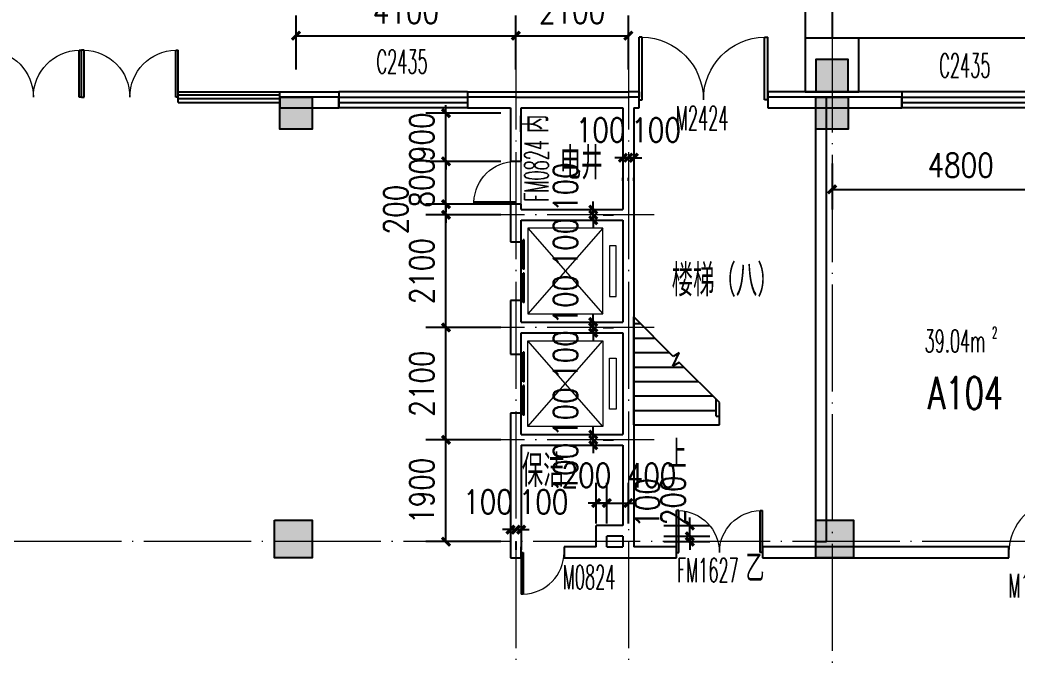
# Model space of a CAD drawing. Extents: x 1417642 to 3570900, y 124798 to 1191112.
# Drawn here: x 1496329 to 1514931, y 659885 to 671873 of the extents above; entities that cross this region are included whole.
import ezdxf

# ---------------------------------------------------------------- set-up
doc = ezdxf.new("R2010")
doc.units = 0
doc.header["$LTSCALE"] = 1000
doc.header["$MEASUREMENT"] = 0
doc.linetypes.add('DOTE', pattern=[2.42, 2, -0.2, 0.02, -0.2])
doc.layers.get('0').update_dxf_attribs({"linetype": 'CONTINUOUS'})
doc.layers.get('Defpoints').update_dxf_attribs({"linetype": 'CONTINUOUS'})
for name, color, linetype in [('colu', 2, 'CONTINUOUS'), ('CURTWALL', 132, 'CONTINUOUS'), ('DIM_SYMB', 3, 'CONTINUOUS'), ('DOTE', 1, 'DOTE'), ('PUB_DIM', 3, 'CONTINUOUS'), ('PUB_TEXT', 40, 'CONTINUOUS'), ('SPACE', 7, 'CONTINUOUS'), ('STAIR', 2, 'CONTINUOUS'), ('SURFACE', 6, 'CONTINUOUS'), ('tiaozheng', 20, 'CONTINUOUS'), ('WALL', 4, 'CONTINUOUS'), ('WINDOW', 2, 'CONTINUOUS'), ('WINDOW_TEXT', 7, 'CONTINUOUS'), ('屋面轮廓', 101, 'CONTINUOUS'), ('柱填充', 8, 'CONTINUOUS'), ('柱填充 @ 1', 8, 'CONTINUOUS'), ('立面造型', 40, 'CONTINUOUS')]:
    doc.layers.add(name, color=color, linetype=linetype)
doc.styles.add('_TCH_DIM', font='ROMANS', dxfattribs={"width": 0.7, "bigfont": 'Z'})
doc.styles.add('_TCH_SPACE', font='ROMANS', dxfattribs={"width": 0.7, "height": 5, "bigfont": 'Z'})
doc.styles.add('_TCH_WINDOW', font='ROMANS.shx', dxfattribs={"width": 0.7, "height": 400, "bigfont": 'Z.shx'})
doc.styles.add('DIM_FONT', font='SIMPLEX.shx', dxfattribs={"width": 0.8})
doc.styles.add('Z', font='ROMANS', dxfattribs={"width": 0.7, "bigfont": 'Z'})
doc.dimstyles.new('DIMN150', dxfattribs={"dimscale": 1.5, "dimtxt": 300, "dimasz": 100, "dimexe": 250, "dimexo": 300, "dimgap": 150, "dimtad": 1, "dimdec": 0, "dimzin": 0, "dimdsep": 46, "dimtxsty": 'DIM_FONT', "dimblk": 'ARCHTICK', "dimcen": 0.09, "dimdle": 1.5, "dimclrt": 7, "dimazin": 2, "dimtfac": 1, "dimtdec": 0, "dimtix": 1, "dimtmove": 2, "dimatfit": 3, "dimldrblk": 'ARCHTICK', "dimfxl": 1, "dimtolj": 1, "dimtzin": 0, "dimarcsym": 0})

# ---------------------------------------------------------------- blocks, each defined once
blk = doc.blocks.new('1')
at = {"layer": '柱填充 @ 1', "ltscale": 1000}
for points in [[(1465398, 706934), (1465998, 706934), (1465998, 706334), (1465398, 706334)], [(1475398, 706934), (1475998, 706934), (1475998, 706334), (1475398, 706334)], [(1465298, 699034), (1465998, 699034), (1465998, 698334), (1465298, 698334)], [(1475398, 699034), (1476098, 699034), (1476098, 698334), (1475398, 698334)]]:
    blk.add_hatch(color=256, dxfattribs=at).paths.add_polyline_path(points)
at = {"layer": 'colu', "ltscale": 1000}
for points in [[(1465398, 706934), (1465998, 706934), (1465998, 706334), (1465398, 706334)], [(1475398, 706934), (1475998, 706934), (1475998, 706334), (1475398, 706334)], [(1465298, 699034), (1465998, 699034), (1465998, 698334), (1465298, 698334)], [(1475398, 699034), (1476098, 699034), (1476098, 698334), (1475398, 698334)]]:
    blk.add_lwpolyline(points, close=True, dxfattribs=at)
blk = doc.blocks.new('678')
at = {"layer": '柱填充'}
h = blk.add_hatch(color=256, dxfattribs=at)
h.paths.add_polyline_path([(1591630, 863580), (1591630, 864280), (1590930, 864280), (1590930, 863580)])
h.paths.add_polyline_path([(1591630, 871580), (1591630, 872280), (1590930, 872280), (1590930, 871580)])
h.paths.add_polyline_path([(1635280, 879530), (1635280, 880230), (1634580, 880230), (1634580, 879530)])
h.paths.add_polyline_path([(1658830, 893230), (1658830, 893830), (1658230, 893830), (1658230, 893230)])
h.paths.add_polyline_path([(1658880, 883230), (1658880, 883930), (1658180, 883930), (1658180, 883230)])
h.paths.add_polyline_path([(1658830, 879630), (1658830, 880230), (1658230, 880230), (1658230, 879630)])
h.paths.add_polyline_path([(1658880, 872230), (1658180, 872230), (1658180, 871630), (1658880, 871630)])
h.paths.add_polyline_path([(1658830, 863630), (1658830, 864230), (1658230, 864230), (1658230, 863630)])
h.paths.add_polyline_path([(1658830, 853630), (1658830, 854230), (1658230, 854230), (1658230, 853630)])
h.paths.add_polyline_path([(1658830, 845630), (1658830, 846230), (1658230, 846230), (1658230, 845630)])
h.paths.add_polyline_path([(1658830, 835630), (1658830, 836230), (1658230, 836230), (1658230, 835630)])
h.paths.add_polyline_path([(1648830, 893230), (1648830, 893830), (1648230, 893830), (1648230, 893230)])
h.paths.add_polyline_path([(1648830, 883230), (1648830, 883830), (1648230, 883830), (1648230, 883230)])
h.paths.add_polyline_path([(1648830, 879630), (1648830, 880230), (1648230, 880230), (1648230, 879630)])
h.paths.add_polyline_path([(1648830, 871630), (1648830, 872230), (1648230, 872230), (1648230, 871630)])
h.paths.add_polyline_path([(1648930, 863580), (1648930, 864280), (1648230, 864280), (1648230, 863580)])
h.paths.add_polyline_path([(1648930, 853580), (1648930, 854280), (1648230, 854280), (1648230, 853580)])
h.paths.add_polyline_path([(1648930, 845630), (1648930, 846330), (1648230, 846330), (1648230, 845630)])
h.paths.add_polyline_path([(1648930, 835630), (1648930, 836330), (1648230, 836330), (1648230, 835630)])
h.paths.add_polyline_path([(1645230, 891430), (1645230, 892030), (1644630, 892030), (1644630, 891430)])
h.paths.add_polyline_path([(1645280, 883230), (1645280, 883930), (1644580, 883930), (1644580, 883230)])
h.paths.add_polyline_path([(1645230, 879630), (1645230, 880230), (1644630, 880230), (1644630, 879630)])
h.paths.add_polyline_path([(1645230, 871630), (1645230, 872230), (1644630, 872230), (1644630, 871630)])
h.paths.add_polyline_path([(1645230, 863630), (1645230, 864230), (1644630, 864230), (1644630, 863630)])
h.paths.add_polyline_path([(1645230, 853630), (1645230, 854230), (1644630, 854230), (1644630, 853630)])
h.paths.add_polyline_path([(1645280, 845630), (1645280, 846330), (1644580, 846330), (1644580, 845630)])
h.paths.add_polyline_path([(1645230, 835630), (1645230, 836230), (1644630, 836230), (1644630, 835630)])
h.paths.add_polyline_path([(1635230, 893230), (1635230, 893830), (1634630, 893830), (1634630, 893230)])
h.paths.add_polyline_path([(1635230, 891430), (1635230, 892030), (1634630, 892030), (1634630, 891430)])
h.paths.add_polyline_path([(1635280, 883230), (1635280, 883930), (1634580, 883930), (1634580, 883230)])
h.paths.add_polyline_path([(1635230, 871630), (1635230, 872430), (1634630, 872430), (1634630, 871630)])
h.paths.add_polyline_path([(1635230, 853430), (1635230, 854230), (1634630, 854230), (1634630, 853430)])
h.paths.add_polyline_path([(1635330, 845630), (1635330, 846430), (1634530, 846430), (1634530, 845630)])
h.paths.add_polyline_path([(1635230, 835630), (1635230, 836230), (1634630, 836230), (1634630, 835630)])
h.paths.add_polyline_path([(1627230, 893230), (1627230, 893830), (1626630, 893830), (1626630, 893230)])
h.paths.add_polyline_path([(1627280, 883230), (1627280, 883930), (1626580, 883930), (1626580, 883230)])
h.paths.add_polyline_path([(1627230, 879630), (1627230, 880230), (1626630, 880230), (1626630, 879630)])
h.paths.add_polyline_path([(1627230, 871630), (1627230, 872430), (1626630, 872430), (1626630, 871630)])
h.paths.add_polyline_path([(1627230, 853430), (1627230, 854230), (1626630, 854230), (1626630, 853430)])
h.paths.add_polyline_path([(1627330, 845630), (1627330, 846430), (1626530, 846430), (1626530, 845630)])
h.paths.add_polyline_path([(1627230, 835630), (1627230, 836230), (1626630, 836230), (1626630, 835630)])
h.paths.add_polyline_path([(1619230, 893230), (1619230, 893830), (1618630, 893830), (1618630, 893230)])
h.paths.add_polyline_path([(1619280, 883230), (1619280, 883930), (1618580, 883930), (1618580, 883230)])
h.paths.add_polyline_path([(1619230, 879630), (1619230, 880230), (1618630, 880230), (1618630, 879630)])
h.paths.add_polyline_path([(1619230, 871630), (1619230, 872430), (1618630, 872430), (1618630, 871630)])
h.paths.add_polyline_path([(1619230, 853430), (1619230, 854230), (1618630, 854230), (1618630, 853430)])
h.paths.add_polyline_path([(1619330, 845630), (1619330, 846430), (1618530, 846430), (1618530, 845630)])
h.paths.add_polyline_path([(1619280, 835580), (1619280, 836280), (1618580, 836280), (1618580, 835580)])
h.paths.add_polyline_path([(1611230, 893230), (1611230, 893830), (1610630, 893830), (1610630, 893230)])
h.paths.add_polyline_path([(1611280, 883230), (1611280, 883930), (1610580, 883930), (1610580, 883230)])
h.paths.add_polyline_path([(1611230, 879630), (1611230, 880230), (1610630, 880230), (1610630, 879630)])
h.paths.add_polyline_path([(1611230, 871630), (1611230, 872430), (1610630, 872430), (1610630, 871630)])
h.paths.add_polyline_path([(1611230, 853430), (1611230, 854230), (1610630, 854230), (1610630, 853430)])
h.paths.add_polyline_path([(1611330, 845630), (1611330, 846430), (1610530, 846430), (1610530, 845630)])
h.paths.add_polyline_path([(1611280, 835580), (1611280, 836280), (1610580, 836280), (1610580, 835580)])
h.paths.add_polyline_path([(1603230, 893230), (1603230, 893830), (1602630, 893830), (1602630, 893230)])
h.paths.add_polyline_path([(1603280, 883230), (1603280, 883930), (1602580, 883930), (1602580, 883230)])
h.paths.add_polyline_path([(1603230, 879630), (1603230, 880230), (1602630, 880230), (1602630, 879630)])
h.paths.add_polyline_path([(1603230, 871630), (1603230, 872430), (1602630, 872430), (1602630, 871630)])
h.paths.add_polyline_path([(1603230, 853430), (1603230, 854230), (1602630, 854230), (1602630, 853430)])
h.paths.add_polyline_path([(1603330, 845630), (1603330, 846430), (1602530, 846430), (1602530, 845630)])
h.paths.add_polyline_path([(1603280, 835580), (1603280, 836280), (1602580, 836280), (1602580, 835580)])
h.paths.add_polyline_path([(1603230, 814930), (1603230, 815530), (1602630, 815530), (1602630, 814930)])
h.paths.add_polyline_path([(1595230, 893230), (1595230, 893830), (1594630, 893830), (1594630, 893230)])
h.paths.add_polyline_path([(1595230, 883230), (1595230, 883830), (1594630, 883830), (1594630, 883230)])
h.paths.add_polyline_path([(1595230, 879630), (1595230, 880230), (1594630, 880230), (1594630, 879630)])
h.paths.add_polyline_path([(1595230, 871630), (1595230, 872230), (1594630, 872230), (1594630, 871630)])
h.paths.add_polyline_path([(1595230, 863630), (1595230, 864230), (1594630, 864230), (1594630, 863630)])
h.paths.add_polyline_path([(1595230, 853630), (1595230, 854230), (1594630, 854230), (1594630, 853630)])
h.paths.add_polyline_path([(1595330, 845630), (1595330, 846330), (1594630, 846330), (1594630, 845630)])
h.paths.add_polyline_path([(1595330, 835580), (1595330, 836280), (1594630, 836280), (1594630, 835580)])
h.paths.add_polyline_path([(1591630, 893230), (1591630, 893830), (1591030, 893830), (1591030, 893230)])
h.paths.add_polyline_path([(1591680, 883230), (1591680, 883930), (1590980, 883930), (1590980, 883230)])
h.paths.add_polyline_path([(1591630, 879630), (1591630, 880230), (1591030, 880230), (1591030, 879630)])
h.paths.add_polyline_path([(1591630, 853580), (1591630, 854280), (1590930, 854280), (1590930, 853580)])
h.paths.add_polyline_path([(1591630, 845580), (1591630, 846280), (1590930, 846280), (1590930, 845580)])
h.paths.add_polyline_path([(1591630, 835630), (1591630, 836330), (1590930, 836330), (1590930, 835630)])
h.paths.add_polyline_path([(1591630, 814930), (1591630, 815530), (1591030, 815530), (1591030, 814930)])
h.paths.add_polyline_path([(1581630, 893230), (1581630, 893830), (1581030, 893830), (1581030, 893230)])
h.paths.add_polyline_path([(1581730, 883230), (1581730, 883930), (1581030, 883930), (1581030, 883230)])
h.paths.add_polyline_path([(1581630, 879630), (1581630, 880230), (1581030, 880230), (1581030, 879630)])
h.paths.add_polyline_path([(1581630, 871630), (1581630, 872230), (1581030, 872230), (1581030, 871630)])
h.paths.add_polyline_path([(1581630, 863630), (1581630, 864230), (1581030, 864230), (1581030, 863630)])
h.paths.add_polyline_path([(1581630, 853630), (1581630, 854230), (1581030, 854230), (1581030, 853630)])
h.paths.add_polyline_path([(1581630, 845630), (1581630, 846230), (1581030, 846230), (1581030, 845630)])
h.paths.add_polyline_path([(1581630, 835630), (1581630, 836230), (1581030, 836230), (1581030, 835630)])
h.paths.add_polyline_path([(1581630, 814930), (1581630, 815530), (1581030, 815530), (1581030, 814930)])
h.paths.add_polyline_path([(1603230, 830430), (1603230, 831230), (1602530, 831230), (1602530, 830430)])
h.paths.add_polyline_path([(1603230, 818530), (1603230, 819330), (1602530, 819330), (1602530, 818530)])
h.paths.add_polyline_path([(1581030, 831230), (1581030, 830430), (1581730, 830430), (1581730, 831230)])
h.paths.add_polyline_path([(1581030, 819330), (1581030, 818530), (1581730, 818530), (1581730, 819330)])
h.paths.add_polyline_path([(1591630, 830430), (1591630, 831230), (1590930, 831230), (1590930, 830430)])
h.paths.add_polyline_path([(1591630, 818530), (1591630, 819330), (1590930, 819330), (1590930, 818530)])
at = {"layer": 'colu'}
blk.add_lwpolyline([(1581630, 814930), (1581630, 815530), (1581030, 815530), (1581030, 814930)], close=True, dxfattribs=at)
blk = doc.blocks.new('_ArchTick')
at = {"color": 0, "linetype": 'ByBlock', "const_width": 0.4}
blk.add_lwpolyline([(-0.5, -0.5), (0.5, 0.5)], dxfattribs=at)
blk = doc.blocks.new('*D2382')
at = {"layer": 'Defpoints', "color": 0}
for p in [(1506758, 664133), (1507024, 664133), (1506758, 664033)]:
    blk.add_point(p, dxfattribs=at)
at = {"layer": 'PUB_DIM', "color": 0, "lineweight": -2}
for p, q in [((1507024, 664133), (1507024, 664283)), ((1507024, 664033), (1507024, 664133)), ((1507208, 664133), (1507399, 664133)), ((1507024, 664033), (1507024, 663883)), ((1507208, 664033), (1507399, 664033))]:
    blk.add_line(p, q, dxfattribs=at)
at = {"layer": 'PUB_DIM', "color": 0, "lineweight": -2, "xscale": 150, "yscale": 150, "zscale": 150}
for p, rotation in [((1507024, 664133), 270), ((1507024, 664033), 90)]:
    blk.add_blockref('_ArchTick', p, dxfattribs=dict(at, rotation=rotation))
at = {"layer": 'PUB_DIM', "color": 7, "insert": (1506506, 664551), "char_height": 450, "attachment_point": 5, "rotation": 90, "style": 'DIM_FONT'}
blk.add_mtext('\\A1;100', dxfattribs=at)
blk = doc.blocks.new('*D2383')
at = {"layer": 'Defpoints', "color": 0}
for p in [(1506758, 664033), (1506758, 663933), (1507024, 664033)]:
    blk.add_point(p, dxfattribs=at)
at = {"layer": 'PUB_DIM', "color": 0, "lineweight": -2}
for p, q in [((1507024, 664033), (1507024, 664183)), ((1507024, 663933), (1507024, 664033)), ((1507024, 663933), (1507024, 663783)), ((1507208, 664033), (1507399, 664033)), ((1507208, 663933), (1507399, 663933))]:
    blk.add_line(p, q, dxfattribs=at)
at = {"layer": 'PUB_DIM', "color": 0, "lineweight": -2, "xscale": 150, "yscale": 150, "zscale": 150}
for p, rotation in [((1507024, 664033), 270), ((1507024, 663933), 90)]:
    blk.add_blockref('_ArchTick', p, dxfattribs=dict(at, rotation=rotation))
at = {"layer": 'PUB_DIM', "color": 7, "insert": (1506506, 663515), "char_height": 450, "attachment_point": 5, "rotation": 90, "style": 'DIM_FONT'}
blk.add_mtext('\\A1;100', dxfattribs=at)
blk = doc.blocks.new('*D2384')
at = {"layer": 'Defpoints', "color": 0}
for p in [(1506758, 666233), (1507024, 666233), (1506758, 666133)]:
    blk.add_point(p, dxfattribs=at)
at = {"layer": 'PUB_DIM', "color": 0, "lineweight": -2}
for p, q in [((1507024, 666233), (1507024, 666383)), ((1507024, 666133), (1507024, 666233)), ((1507208, 666233), (1507399, 666233)), ((1507024, 666133), (1507024, 665983)), ((1507208, 666133), (1507399, 666133))]:
    blk.add_line(p, q, dxfattribs=at)
at = {"layer": 'PUB_DIM', "color": 0, "lineweight": -2, "xscale": 150, "yscale": 150, "zscale": 150}
for p, rotation in [((1507024, 666233), 270), ((1507024, 666133), 90)]:
    blk.add_blockref('_ArchTick', p, dxfattribs=dict(at, rotation=rotation))
at = {"layer": 'PUB_DIM', "color": 7, "insert": (1506506, 666651), "char_height": 450, "attachment_point": 5, "rotation": 90, "style": 'DIM_FONT'}
blk.add_mtext('\\A1;100', dxfattribs=at)
blk = doc.blocks.new('*D2385')
at = {"layer": 'Defpoints', "color": 0}
for p in [(1506758, 666133), (1506758, 666033), (1507024, 666133)]:
    blk.add_point(p, dxfattribs=at)
at = {"layer": 'PUB_DIM', "color": 0, "lineweight": -2}
for p, q in [((1507024, 666133), (1507024, 666283)), ((1507024, 666033), (1507024, 666133)), ((1507024, 666033), (1507024, 665883)), ((1507208, 666133), (1507399, 666133)), ((1507208, 666033), (1507399, 666033))]:
    blk.add_line(p, q, dxfattribs=at)
at = {"layer": 'PUB_DIM', "color": 0, "lineweight": -2, "xscale": 150, "yscale": 150, "zscale": 150}
for p, rotation in [((1507024, 666133), 270), ((1507024, 666033), 90)]:
    blk.add_blockref('_ArchTick', p, dxfattribs=dict(at, rotation=rotation))
at = {"layer": 'PUB_DIM', "color": 7, "insert": (1506506, 665615), "char_height": 450, "attachment_point": 5, "rotation": 90, "style": 'DIM_FONT'}
blk.add_mtext('\\A1;100', dxfattribs=at)
blk = doc.blocks.new('*D2386')
at = {"layer": 'Defpoints', "color": 0}
for p in [(1506758, 668333), (1506758, 668233), (1507024, 668333)]:
    blk.add_point(p, dxfattribs=at)
at = {"layer": 'PUB_DIM', "color": 0, "lineweight": -2}
for p, q in [((1507024, 668333), (1507024, 668483)), ((1507024, 668233), (1507024, 668333)), ((1507024, 668233), (1507024, 668083)), ((1507208, 668333), (1507399, 668333)), ((1507208, 668233), (1507399, 668233))]:
    blk.add_line(p, q, dxfattribs=at)
at = {"layer": 'PUB_DIM', "color": 0, "lineweight": -2, "xscale": 150, "yscale": 150, "zscale": 150}
for p, rotation in [((1507024, 668333), 270), ((1507024, 668233), 90)]:
    blk.add_blockref('_ArchTick', p, dxfattribs=dict(at, rotation=rotation))
at = {"layer": 'PUB_DIM', "color": 7, "insert": (1506506, 668751), "char_height": 450, "attachment_point": 5, "rotation": 90, "style": 'DIM_FONT'}
blk.add_mtext('\\A1;100', dxfattribs=at)
blk = doc.blocks.new('*D2387')
at = {"layer": 'Defpoints', "color": 0}
for p in [(1506758, 668233), (1507024, 668233), (1506758, 668133)]:
    blk.add_point(p, dxfattribs=at)
at = {"layer": 'PUB_DIM', "color": 0, "lineweight": -2}
for p, q in [((1507024, 668233), (1507024, 668383)), ((1507024, 668133), (1507024, 668233)), ((1507208, 668233), (1507399, 668233)), ((1507024, 668133), (1507024, 667983)), ((1507208, 668133), (1507399, 668133))]:
    blk.add_line(p, q, dxfattribs=at)
at = {"layer": 'PUB_DIM', "color": 0, "lineweight": -2, "xscale": 150, "yscale": 150, "zscale": 150}
for p, rotation in [((1507024, 668233), 270), ((1507024, 668133), 90)]:
    blk.add_blockref('_ArchTick', p, dxfattribs=dict(at, rotation=rotation))
at = {"layer": 'PUB_DIM', "color": 7, "insert": (1506506, 667715), "char_height": 450, "attachment_point": 5, "rotation": 90, "style": 'DIM_FONT'}
blk.add_mtext('\\A1;100', dxfattribs=at)
blk = doc.blocks.new('*D2388')
at = {"layer": 'Defpoints', "color": 0}
for p in [(1507579, 669320), (1507679, 669320), (1507679, 669301)]:
    blk.add_point(p, dxfattribs=at)
at = {"layer": 'PUB_DIM', "color": 0, "lineweight": -2}
for p, q in [((1507579, 669301), (1507429, 669301)), ((1507579, 669301), (1507679, 669301)), ((1507679, 669301), (1507829, 669301)), ((1507579, 668870), (1507579, 668926)), ((1507679, 668870), (1507679, 668926))]:
    blk.add_line(p, q, dxfattribs=at)
at = {"layer": 'PUB_DIM', "color": 0, "lineweight": -2, "xscale": 150, "yscale": 150, "zscale": 150}
blk.add_blockref('_ArchTick', (1507579, 669301), dxfattribs=at)
at = {"layer": 'PUB_DIM', "color": 0, "lineweight": -2, "xscale": 150, "yscale": 150, "zscale": 150, "rotation": 180}
blk.add_blockref('_ArchTick', (1507679, 669301), dxfattribs=at)
at = {"layer": 'PUB_DIM', "color": 7, "insert": (1507161, 669818), "char_height": 450, "attachment_point": 5, "style": 'DIM_FONT'}
blk.add_mtext('\\A1;100', dxfattribs=at)
blk = doc.blocks.new('*D2389')
at = {"layer": 'Defpoints', "color": 0}
for p in [(1507679, 669320), (1507779, 669320), (1507779, 669301)]:
    blk.add_point(p, dxfattribs=at)
at = {"layer": 'PUB_DIM', "color": 0, "lineweight": -2}
for p, q in [((1507679, 669301), (1507529, 669301)), ((1507679, 669301), (1507779, 669301)), ((1507779, 669301), (1507929, 669301)), ((1507679, 668870), (1507679, 668926)), ((1507779, 668870), (1507779, 668926))]:
    blk.add_line(p, q, dxfattribs=at)
at = {"layer": 'PUB_DIM', "color": 0, "lineweight": -2, "xscale": 150, "yscale": 150, "zscale": 150}
blk.add_blockref('_ArchTick', (1507679, 669301), dxfattribs=at)
at = {"layer": 'PUB_DIM', "color": 0, "lineweight": -2, "xscale": 150, "yscale": 150, "zscale": 150, "rotation": 180}
blk.add_blockref('_ArchTick', (1507779, 669301), dxfattribs=at)
at = {"layer": 'PUB_DIM', "color": 7, "insert": (1508197, 669818), "char_height": 450, "attachment_point": 5, "style": 'DIM_FONT'}
blk.add_mtext('\\A1;100', dxfattribs=at)
blk = doc.blocks.new('*D3287')
at = {"layer": 'Defpoints', "color": 0}
for p in [(1505579, 662585), (1505679, 662585), (1505679, 662357)]:
    blk.add_point(p, dxfattribs=at)
at = {"layer": 'PUB_DIM', "color": 0, "lineweight": -2}
for p, q in [((1505579, 662357), (1505429, 662357)), ((1505579, 662357), (1505679, 662357)), ((1505679, 662357), (1505829, 662357)), ((1505579, 662135), (1505579, 661982)), ((1505679, 662135), (1505679, 661982))]:
    blk.add_line(p, q, dxfattribs=at)
at = {"layer": 'PUB_DIM', "color": 0, "lineweight": -2, "xscale": 150, "yscale": 150, "zscale": 150}
blk.add_blockref('_ArchTick', (1505579, 662357), dxfattribs=at)
at = {"layer": 'PUB_DIM', "color": 0, "lineweight": -2, "xscale": 150, "yscale": 150, "zscale": 150, "rotation": 180}
blk.add_blockref('_ArchTick', (1505679, 662357), dxfattribs=at)
at = {"layer": 'PUB_DIM', "color": 7, "insert": (1506097, 662875), "char_height": 450, "attachment_point": 5, "style": 'DIM_FONT'}
blk.add_mtext('\\A1;100', dxfattribs=at)
blk = doc.blocks.new('*D3288')
at = {"layer": 'Defpoints', "color": 0}
for p in [(1505479, 662585), (1505579, 662585), (1505579, 662357)]:
    blk.add_point(p, dxfattribs=at)
at = {"layer": 'PUB_DIM', "color": 0, "lineweight": -2}
for p, q in [((1505479, 662357), (1505329, 662357)), ((1505479, 662357), (1505579, 662357)), ((1505579, 662357), (1505729, 662357)), ((1505479, 662135), (1505479, 661982)), ((1505579, 662135), (1505579, 661982))]:
    blk.add_line(p, q, dxfattribs=at)
at = {"layer": 'PUB_DIM', "color": 0, "lineweight": -2, "xscale": 150, "yscale": 150, "zscale": 150}
blk.add_blockref('_ArchTick', (1505479, 662357), dxfattribs=at)
at = {"layer": 'PUB_DIM', "color": 0, "lineweight": -2, "xscale": 150, "yscale": 150, "zscale": 150, "rotation": 180}
blk.add_blockref('_ArchTick', (1505579, 662357), dxfattribs=at)
at = {"layer": 'PUB_DIM', "color": 7, "insert": (1505061, 662875), "char_height": 450, "attachment_point": 5, "style": 'DIM_FONT'}
blk.add_mtext('\\A1;100', dxfattribs=at)
blk = doc.blocks.new('*D3289')
at = {"layer": 'Defpoints', "color": 0}
for p in [(1507279, 662854), (1507079, 662020), (1507279, 662020)]:
    blk.add_point(p, dxfattribs=at)
at = {"layer": 'PUB_DIM', "color": 0, "lineweight": -2}
for p, q in [((1507079, 662470), (1507079, 663229)), ((1507279, 662470), (1507279, 663229)), ((1507079, 662854), (1506929, 662854)), ((1507079, 662854), (1507279, 662854)), ((1507279, 662854), (1507429, 662854))]:
    blk.add_line(p, q, dxfattribs=at)
at = {"layer": 'PUB_DIM', "color": 0, "lineweight": -2, "xscale": 150, "yscale": 150, "zscale": 150}
blk.add_blockref('_ArchTick', (1507079, 662854), dxfattribs=at)
at = {"layer": 'PUB_DIM', "color": 0, "lineweight": -2, "xscale": 150, "yscale": 150, "zscale": 150, "rotation": 180}
blk.add_blockref('_ArchTick', (1507279, 662854), dxfattribs=at)
at = {"layer": 'PUB_DIM', "color": 7, "insert": (1506897, 663372), "char_height": 450, "attachment_point": 5, "style": 'DIM_FONT'}
blk.add_mtext('\\A1;200', dxfattribs=at)
blk = doc.blocks.new('*D3290')
at = {"layer": 'Defpoints', "color": 0}
for p in [(1507679, 662854), (1507279, 662020), (1507679, 662020)]:
    blk.add_point(p, dxfattribs=at)
at = {"layer": 'PUB_DIM', "color": 0, "lineweight": -2}
for p, q in [((1507279, 662470), (1507279, 663229)), ((1507679, 662470), (1507679, 663229)), ((1507279, 662854), (1507129, 662854)), ((1507279, 662854), (1507679, 662854)), ((1507679, 662854), (1507829, 662854))]:
    blk.add_line(p, q, dxfattribs=at)
at = {"layer": 'PUB_DIM', "color": 0, "lineweight": -2, "xscale": 150, "yscale": 150, "zscale": 150}
blk.add_blockref('_ArchTick', (1507279, 662854), dxfattribs=at)
at = {"layer": 'PUB_DIM', "color": 0, "lineweight": -2, "xscale": 150, "yscale": 150, "zscale": 150, "rotation": 180}
blk.add_blockref('_ArchTick', (1507679, 662854), dxfattribs=at)
at = {"layer": 'PUB_DIM', "color": 7, "insert": (1508112, 663372), "char_height": 450, "attachment_point": 5, "style": 'DIM_FONT'}
blk.add_mtext('\\A1;400', dxfattribs=at)
blk = doc.blocks.new('*D3291')
at = {"layer": 'Defpoints', "color": 0}
for p in [(1507891, 662433), (1508827, 662433), (1507891, 662233)]:
    blk.add_point(p, dxfattribs=at)
at = {"layer": 'PUB_DIM', "color": 0, "lineweight": -2}
for p, q in [((1508341, 662433), (1509202, 662433)), ((1508827, 662433), (1508827, 662583)), ((1508827, 662233), (1508827, 662433)), ((1508341, 662233), (1509202, 662233)), ((1508827, 662233), (1508827, 662083))]:
    blk.add_line(p, q, dxfattribs=at)
at = {"layer": 'PUB_DIM', "color": 0, "lineweight": -2, "xscale": 150, "yscale": 150, "zscale": 150}
for p, rotation in [((1508827, 662433), 270), ((1508827, 662233), 90)]:
    blk.add_blockref('_ArchTick', p, dxfattribs=dict(at, rotation=rotation))
at = {"layer": 'PUB_DIM', "color": 7, "insert": (1508516, 662904), "char_height": 450, "attachment_point": 5, "rotation": 90, "style": 'DIM_FONT'}
blk.add_mtext('\\A1;200', dxfattribs=at)
blk = doc.blocks.new('*D3292')
at = {"layer": 'Defpoints', "color": 0}
for p in [(1507891, 662233), (1507891, 662133), (1508827, 662233)]:
    blk.add_point(p, dxfattribs=at)
at = {"layer": 'PUB_DIM', "color": 0, "lineweight": -2}
for p, q in [((1508827, 662233), (1508827, 662383)), ((1508341, 662233), (1509202, 662233)), ((1508341, 662133), (1509202, 662133)), ((1508827, 662133), (1508827, 662233)), ((1508827, 662133), (1508827, 661983))]:
    blk.add_line(p, q, dxfattribs=at)
at = {"layer": 'PUB_DIM', "color": 0, "lineweight": -2, "xscale": 150, "yscale": 150, "zscale": 150}
for p, rotation in [((1508827, 662233), 270), ((1508827, 662133), 90)]:
    blk.add_blockref('_ArchTick', p, dxfattribs=dict(at, rotation=rotation))
at = {"layer": 'PUB_DIM', "color": 7, "insert": (1508031, 662856), "char_height": 450, "attachment_point": 5, "rotation": 90, "style": 'DIM_FONT'}
blk.add_mtext('\\A1;100', dxfattribs=at)
blk = doc.blocks.new('*D3493')
at = {"layer": 'Defpoints', "color": 0}
for p in [(1504277, 670133), (1505749, 670133), (1505749, 669233)]:
    blk.add_point(p, dxfattribs=at)
at = {"layer": 'PUB_DIM', "color": 0, "lineweight": -2}
for p, q in [((1504277, 670133), (1504277, 670283)), ((1505299, 670133), (1503902, 670133)), ((1504277, 669233), (1504277, 670133)), ((1505299, 669233), (1503902, 669233)), ((1504277, 669233), (1504277, 669083))]:
    blk.add_line(p, q, dxfattribs=at)
at = {"layer": 'PUB_DIM', "color": 0, "lineweight": -2, "xscale": 150, "yscale": 150, "zscale": 150}
for p, rotation in [((1504277, 670133), 270), ((1504277, 669233), 90)]:
    blk.add_blockref('_ArchTick', p, dxfattribs=dict(at, rotation=rotation))
at = {"layer": 'PUB_DIM', "color": 7, "insert": (1503827, 669683), "char_height": 450, "attachment_point": 5, "rotation": 90, "style": 'DIM_FONT'}
blk.add_mtext('\\A1;900', dxfattribs=at)
blk = doc.blocks.new('*D3494')
at = {"layer": 'Defpoints', "color": 0}
for p in [(1504277, 669233), (1505749, 669233), (1505749, 668433)]:
    blk.add_point(p, dxfattribs=at)
at = {"layer": 'PUB_DIM', "color": 0, "lineweight": -2}
for p, q in [((1504277, 669233), (1504277, 669383)), ((1505299, 669233), (1503902, 669233)), ((1504277, 668433), (1504277, 669233)), ((1505299, 668433), (1503902, 668433)), ((1504277, 668433), (1504277, 668283))]:
    blk.add_line(p, q, dxfattribs=at)
at = {"layer": 'PUB_DIM', "color": 0, "lineweight": -2, "xscale": 150, "yscale": 150, "zscale": 150}
for p, rotation in [((1504277, 669233), 270), ((1504277, 668433), 90)]:
    blk.add_blockref('_ArchTick', p, dxfattribs=dict(at, rotation=rotation))
at = {"layer": 'PUB_DIM', "color": 7, "insert": (1503827, 668833), "char_height": 450, "attachment_point": 5, "rotation": 90, "style": 'DIM_FONT'}
blk.add_mtext('\\A1;800', dxfattribs=at)
blk = doc.blocks.new('*D3495')
at = {"layer": 'Defpoints', "color": 0}
for p in [(1504277, 668433), (1505749, 668433), (1505749, 668233)]:
    blk.add_point(p, dxfattribs=at)
at = {"layer": 'PUB_DIM', "color": 0, "lineweight": -2}
for p, q in [((1504277, 668433), (1504277, 668583)), ((1505299, 668433), (1503902, 668433)), ((1504277, 668233), (1504277, 668433)), ((1505299, 668233), (1503902, 668233)), ((1504277, 668233), (1504277, 668083))]:
    blk.add_line(p, q, dxfattribs=at)
at = {"layer": 'PUB_DIM', "color": 0, "lineweight": -2, "xscale": 150, "yscale": 150, "zscale": 150}
for p, rotation in [((1504277, 668433), 270), ((1504277, 668233), 90)]:
    blk.add_blockref('_ArchTick', p, dxfattribs=dict(at, rotation=rotation))
at = {"layer": 'PUB_DIM', "color": 7, "insert": (1503340, 668333), "char_height": 450, "attachment_point": 5, "rotation": 90, "style": 'DIM_FONT'}
blk.add_mtext('\\A1;200', dxfattribs=at)
blk = doc.blocks.new('*D3496')
at = {"layer": 'Defpoints', "color": 0}
for p in [(1504277, 668233), (1505749, 668233), (1505749, 666133)]:
    blk.add_point(p, dxfattribs=at)
at = {"layer": 'PUB_DIM', "color": 0, "lineweight": -2}
for p, q in [((1505299, 668233), (1503902, 668233)), ((1504277, 666131), (1504277, 668235)), ((1505299, 666133), (1503902, 666133))]:
    blk.add_line(p, q, dxfattribs=at)
at = {"layer": 'PUB_DIM', "color": 0, "lineweight": -2, "xscale": 150, "yscale": 150, "zscale": 150}
for p, rotation in [((1504277, 668233), 90), ((1504277, 666133), 270)]:
    blk.add_blockref('_ArchTick', p, dxfattribs=dict(at, rotation=rotation))
at = {"layer": 'PUB_DIM', "color": 7, "insert": (1503827, 667183), "char_height": 450, "attachment_point": 5, "rotation": 90, "style": 'DIM_FONT'}
blk.add_mtext('\\A1;2100', dxfattribs=at)
blk = doc.blocks.new('*D3497')
at = {"layer": 'Defpoints', "color": 0}
for p in [(1504277, 666133), (1505749, 666133), (1505749, 664033)]:
    blk.add_point(p, dxfattribs=at)
at = {"layer": 'PUB_DIM', "color": 0, "lineweight": -2}
for p, q in [((1505299, 666133), (1503902, 666133)), ((1504277, 664031), (1504277, 666135)), ((1505299, 664033), (1503902, 664033))]:
    blk.add_line(p, q, dxfattribs=at)
at = {"layer": 'PUB_DIM', "color": 0, "lineweight": -2, "xscale": 150, "yscale": 150, "zscale": 150}
for p, rotation in [((1504277, 666133), 90), ((1504277, 664033), 270)]:
    blk.add_blockref('_ArchTick', p, dxfattribs=dict(at, rotation=rotation))
at = {"layer": 'PUB_DIM', "color": 7, "insert": (1503827, 665083), "char_height": 450, "attachment_point": 5, "rotation": 90, "style": 'DIM_FONT'}
blk.add_mtext('\\A1;2100', dxfattribs=at)
blk = doc.blocks.new('*D3498')
at = {"layer": 'Defpoints', "color": 0}
for p in [(1504277, 664033), (1505749, 664033), (1505749, 662133)]:
    blk.add_point(p, dxfattribs=at)
at = {"layer": 'PUB_DIM', "color": 0, "lineweight": -2}
for p, q in [((1505299, 664033), (1503902, 664033)), ((1504277, 662131), (1504277, 664035)), ((1505299, 662133), (1503902, 662133))]:
    blk.add_line(p, q, dxfattribs=at)
at = {"layer": 'PUB_DIM', "color": 0, "lineweight": -2, "xscale": 150, "yscale": 150, "zscale": 150}
for p, rotation in [((1504277, 664033), 90), ((1504277, 662133), 270)]:
    blk.add_blockref('_ArchTick', p, dxfattribs=dict(at, rotation=rotation))
at = {"layer": 'PUB_DIM', "color": 7, "insert": (1503827, 663083), "char_height": 450, "attachment_point": 5, "rotation": 90, "style": 'DIM_FONT'}
blk.add_mtext('\\A1;1900', dxfattribs=at)
blk = doc.blocks.new('*D3524')
at = {"layer": 'Defpoints', "color": 0}
for p in [(1507679, 671579), (1505579, 670496), (1507679, 670496)]:
    blk.add_point(p, dxfattribs=at)
at = {"layer": 'PUB_DIM', "color": 0, "lineweight": -2}
for p, q in [((1505579, 670946), (1505579, 671954)), ((1507679, 670946), (1507679, 671954)), ((1505577, 671579), (1507681, 671579))]:
    blk.add_line(p, q, dxfattribs=at)
at = {"layer": 'PUB_DIM', "color": 0, "lineweight": -2, "xscale": 150, "yscale": 150, "zscale": 150, "rotation": 180}
blk.add_blockref('_ArchTick', (1505579, 671579), dxfattribs=at)
at = {"layer": 'PUB_DIM', "color": 0, "lineweight": -2, "xscale": 150, "yscale": 150, "zscale": 150}
blk.add_blockref('_ArchTick', (1507679, 671579), dxfattribs=at)
at = {"layer": 'PUB_DIM', "color": 7, "insert": (1506629, 672029), "char_height": 450, "attachment_point": 5, "style": 'DIM_FONT'}
blk.add_mtext('\\A1;2100', dxfattribs=at)
blk = doc.blocks.new('*D3525')
at = {"layer": 'Defpoints', "color": 0}
for p in [(1505579, 671579), (1501479, 670496), (1505579, 670496)]:
    blk.add_point(p, dxfattribs=at)
at = {"layer": 'PUB_DIM', "color": 0, "lineweight": -2}
for p, q in [((1501479, 670946), (1501479, 671954)), ((1505579, 670946), (1505579, 671954)), ((1501477, 671579), (1505581, 671579))]:
    blk.add_line(p, q, dxfattribs=at)
at = {"layer": 'PUB_DIM', "color": 0, "lineweight": -2, "xscale": 150, "yscale": 150, "zscale": 150, "rotation": 180}
blk.add_blockref('_ArchTick', (1501479, 671579), dxfattribs=at)
at = {"layer": 'PUB_DIM', "color": 0, "lineweight": -2, "xscale": 150, "yscale": 150, "zscale": 150}
blk.add_blockref('_ArchTick', (1505579, 671579), dxfattribs=at)
at = {"layer": 'PUB_DIM', "color": 7, "insert": (1503529, 672029), "char_height": 450, "attachment_point": 5, "style": 'DIM_FONT'}
blk.add_mtext('\\A1;4100', dxfattribs=at)
blk = doc.blocks.new('*D3526')
at = {"layer": 'Defpoints', "color": 0}
for p in [(1511479, 669640), (1516279, 669640), (1516279, 668710)]:
    blk.add_point(p, dxfattribs=at)
at = {"layer": 'PUB_DIM', "color": 0, "lineweight": -2}
for p, q in [((1511479, 669190), (1511479, 668335)), ((1516279, 669190), (1516279, 668335)), ((1511477, 668710), (1516281, 668710))]:
    blk.add_line(p, q, dxfattribs=at)
at = {"layer": 'PUB_DIM', "color": 0, "lineweight": -2, "xscale": 150, "yscale": 150, "zscale": 150, "rotation": 180}
blk.add_blockref('_ArchTick', (1511479, 668710), dxfattribs=at)
at = {"layer": 'PUB_DIM', "color": 0, "lineweight": -2, "xscale": 150, "yscale": 150, "zscale": 150}
blk.add_blockref('_ArchTick', (1516279, 668710), dxfattribs=at)
at = {"layer": 'PUB_DIM', "color": 7, "insert": (1513879, 669160), "char_height": 450, "attachment_point": 5, "style": 'DIM_FONT'}
blk.add_mtext('\\A1;4800', dxfattribs=at)
blk = doc.blocks.new('$DorLib2D$00000002')
for p, q in [((-0.5, 0), (-0.5, 0.4875)), ((-0.475, 0.4875), (-0.5, 0.4875)), ((-0.475, 0), (-0.475, 0.4875)), ((0.475, 0), (0.475, 0.4875)), ((0.475, 0.4875), (0.5, 0.4875)), ((0.5, 0), (0.5, 0.4875)), ((-0.5, 0), (-0.475, 0)), ((0.5, 0), (0.475, 0))]:
    blk.add_line(p, q)
at = {"lineweight": 13}
for centre, start, end in [((-0.4875, 0), 0, 88.53072), ((0.4875, 0), 91.46928, 180)]:
    blk.add_arc(centre, 0.4875, start, end, dxfattribs=at)
blk = doc.blocks.new('$TCHSYS$WIN2D')
for p, q in [((-0.5, 0.5), (0.5, 0.5)), ((-0.5, 0.5), (-0.5, -0.5)), ((0.5, 0.5), (0.5, -0.5)), ((0.5, 0.1667), (-0.5, 0.1667)), ((0.5, -0.1667), (-0.5, -0.1667)), ((-0.5, -0.5), (0.5, -0.5))]:
    blk.add_line(p, q)
blk = doc.blocks.new('$DorLib2D$00000001')
for p, q in [((0.45, 0.975), (0.5, 0.975)), ((0.45, 0), (0.45, 0.975)), ((0.5, 0), (0.5, 0.975)), ((0.5, 0), (0.45, 0))]:
    blk.add_line(p, q)
at = {"lineweight": 13}
blk.add_arc((0.475, 0), 0.975, 91.4693, 180, dxfattribs=at)
blk = doc.blocks.new('$DORLIB2D$00000127')
at = {"color": 0}
for points in [[(-0.533, 0.795), (-0.533, 0.69)], [(-0.033, 0.795), (-0.533, 0.795)], [(-0.033, 0.69), (-0.533, 0.69)], [(-0.033, 0.795), (-0.033, 0.69)], [(0.533, 0.795), (0.033, 0.795)], [(0.033, 0.795), (0.033, 0.69)], [(0.533, 0.69), (0.033, 0.69)], [(0.533, 0.795), (0.533, 0.69)], [(0.5, 0.5), (-0.5, 0.5)]]:
    blk.add_lwpolyline(points, dxfattribs=at)

msp = doc.modelspace()

# ---------------------------------------------------------------- linework, layer by layer
at = {"color": 6}
msp.add_line((1501178.8, 670433.2, 0), (1501178.8, 670533.2, 0), dxfattribs=at)
at = {"layer": 'CURTWALL', "color": 2}
msp.add_line((1501178.8, 670333.2), (1501178.8, 670533.2), dxfattribs=at)
at = {"layer": 'DIM_SYMB'}
msp.add_lwpolyline([(1508578.8, 664178.2, 0, 0, 0), (1508578.8, 664943.2, 120, 0, 0), (1508578.8, 665393.2, 0, 0, 0)], format="xyseb", dxfattribs=at)
at = {"layer": 'DOTE', "lineweight": 0, "elevation": 0}
for points in [[(1511478.8, 727433.2), (1511478.8, 643548.7)], [(1505578.8, 671824.9), (1505578.8, 659908.2)], [(1507678.8, 671824.9), (1507678.8, 659908.2)], [(1508163, 668233.2), (1504667.6, 668233.2)], [(1508163, 666133.2), (1504667.6, 666133.2)], [(1508163, 664033.2), (1504667.6, 664033.2)], [(1597442.3, 662133.2), (1431709.3, 662133.2)]]:
    msp.add_lwpolyline(points, dxfattribs=at)
at = {"layer": 'STAIR'}
for p, q in [((1510978.8, 673933.3, 0), (1510978.8, 671533.2, 0)), ((1511478.8, 673933.3, 0), (1511478.8, 671533.2, 0)), ((1507778.8, 664313.2), (1507778.8, 666328.1)), ((1508515.3, 665591.7), (1507778.8, 666328.1)), ((1507778.8, 666203.2), (1507903.7, 666203.2)), ((1507778.8, 665933.2), (1508173.8, 665933.2)), ((1507778.8, 665663.2), (1508443.8, 665663.2)), ((1508511.4, 665411.3), (1508625, 665655.1)), ((1508625, 665655.1), (1508515.3, 665591.7)), ((1508628.3, 665478.8), (1508511.4, 665411.3)), ((1509378.8, 664728.4), (1508628.3, 665478.8)), ((1507778.8, 665393.2), (1508713.9, 665393.2)), ((1507778.8, 665123.2), (1508983.9, 665123.2)), ((1507778.8, 664853.2), (1509254, 664853.2)), ((1509318.8, 664478.2), (1509318.8, 664788.4)), ((1509378.8, 664478.2), (1509378.8, 664728.4)), ((1509378.8, 664478.2), (1509378.8, 664728.4)), ((1507778.8, 664583.2), (1509318.8, 664583.2)), ((1509318.8, 664478.2), (1509378.8, 664478.2)), ((1509378.8, 664313.2), (1509378.8, 664478.2)), ((1507778.8, 664313.2), (1509378.8, 664313.2))]:
    msp.add_line(p, q, dxfattribs=at)
at = {"layer": 'STAIR', "lineweight": 0}
for p, q in [((1507203.8, 667983.2, 0), (1505803.8, 667983.2, 0)), ((1505803.8, 667983.2, 0), (1505803.8, 666383.2, 0)), ((1507203.8, 667983.2, 0), (1505803.8, 666383.2, 0)), ((1505803.8, 667983.2, 0), (1507203.8, 666383.2, 0)), ((1507203.8, 666383.2, 0), (1507203.8, 667983.2, 0)), ((1507453.8, 667658.2, 0), (1507328.8, 667658.2, 0)), ((1507328.8, 667658.2, 0), (1507328.8, 666708.2, 0)), ((1507453.8, 666708.2, 0), (1507453.8, 667658.2, 0)), ((1507328.8, 666708.2, 0), (1507453.8, 666708.2, 0)), ((1505803.8, 666383.2, 0), (1507203.8, 666383.2, 0)), ((1505803.8, 664283.2, 0), (1505803.8, 665883.2, 0)), ((1505803.8, 665883.2, 0), (1507203.8, 665883.2, 0)), ((1507203.8, 664283.2, 0), (1505803.8, 665883.2, 0)), ((1505803.8, 664283.2, 0), (1507203.8, 665883.2, 0)), ((1507203.8, 665883.2, 0), (1507203.8, 664283.2, 0)), ((1507328.8, 664608.2, 0), (1507328.8, 665558.2, 0)), ((1507328.8, 665558.2, 0), (1507453.8, 665558.2, 0)), ((1507453.8, 665558.2, 0), (1507453.8, 664608.2, 0)), ((1507453.8, 664608.2, 0), (1507328.8, 664608.2, 0)), ((1507203.8, 664283.2, 0), (1505803.8, 664283.2, 0))]:
    msp.add_line(p, q, dxfattribs=at)
at = {"layer": 'SURFACE'}
for p, q in [((1501178.8, 670533.2), (1502278.8, 670533.2)), ((1502278.8, 670533.2), (1502278.8, 670433.2)), ((1504678.8, 670533.2), (1504678.8, 670433.2)), ((1504678.8, 670533.2), (1505578.8, 670533.2)), ((1505578.8, 670533.2), (1507678.8, 670533.2)), ((1507878.8, 670533.2), (1507678.8, 670533.2)), ((1507878.8, 670533.2), (1507878.8, 670433.2)), ((1510278.8, 670533.2), (1510278.8, 670433.2)), ((1512778.8, 670533.2), (1510278.8, 670533.2)), ((1512778.8, 670533.2), (1512778.8, 670433.2))]:
    msp.add_line(p, q, dxfattribs=at)
at = {"layer": 'WALL'}
for p, q in [((1502278.8, 670433.2), (1501178.8, 670433.2)), ((1501178.8, 670433.2), (1501178.8, 670233.2)), ((1502278.8, 670233.2), (1502278.8, 670433.2)), ((1505578.8, 670433.2), (1504678.8, 670433.2)), ((1504678.8, 670433.2), (1504678.8, 670233.2)), ((1505578.8, 670433.2), (1507678.8, 670433.2)), ((1507878.8, 670433.2), (1507678.8, 670433.2)), ((1507878.8, 670233.2), (1507878.8, 670433.2)), ((1512778.8, 670433.2), (1510278.8, 670433.2)), ((1510278.8, 670433.2), (1510278.8, 670233.2)), ((1511178.8, 662133.2), (1511178.8, 670433.2)), ((1511178.8, 670433.2), (1511378.8, 670433.2)), ((1511378.8, 662133.2), (1511378.8, 670433.2)), ((1512778.8, 670233.2), (1512778.8, 670433.2)), ((1501178.8, 670233.2), (1502278.8, 670233.2)), ((1504678.8, 670233.2), (1505478.8, 670233.2)), ((1505478.8, 670233.2), (1505478.8, 669233.2)), ((1505678.8, 669233.2), (1505678.8, 670233.2)), ((1505678.8, 670233.2), (1507578.8, 670233.2)), ((1507578.8, 670233.2), (1507578.8, 668333.2)), ((1507778.8, 670233.2), (1507778.8, 668233.2)), ((1507778.8, 670233.2), (1507878.8, 670233.2)), ((1510278.8, 670233.2), (1512778.8, 670233.2)), ((1505478.8, 669233.2), (1505678.8, 669233.2)), ((1505678.8, 668433.2), (1505478.8, 668433.2)), ((1505478.8, 668433.2), (1505478.8, 668233.2)), ((1505678.8, 668333.2), (1505678.8, 668433.2)), ((1505478.8, 668233.2), (1505478.8, 667733.2)), ((1505678.8, 668333.2), (1507578.8, 668333.2)), ((1507778.8, 668233.2), (1507778.8, 666133.2)), ((1505678.8, 668133.2), (1507578.8, 668133.2)), ((1505678.8, 667733.2), (1505678.8, 668133.2)), ((1507578.8, 668133.2), (1507578.8, 666233.2)), ((1505478.8, 667733.2), (1505678.8, 667733.2)), ((1505678.8, 666633.2), (1505478.8, 666633.2)), ((1505478.8, 666633.2), (1505478.8, 666133.2)), ((1505678.8, 666233.2), (1505678.8, 666633.2)), ((1505678.8, 666233.2), (1507578.8, 666233.2)), ((1505478.8, 666133.2), (1505478.8, 665633.2)), ((1505678.8, 666033.2), (1507578.8, 666033.2)), ((1505678.8, 665633.2), (1505678.8, 666033.2)), ((1507578.8, 666033.2), (1507578.8, 664133.2)), ((1507778.8, 666133.2), (1507778.8, 664033.2)), ((1505478.8, 665633.2), (1505678.8, 665633.2)), ((1505678.8, 664533.2), (1505478.8, 664533.2)), ((1505478.8, 664533.2), (1505478.8, 664033.2)), ((1505678.8, 664133.2), (1505678.8, 664533.2)), ((1505678.8, 664133.2), (1507578.8, 664133.2)), ((1505478.8, 664033.2), (1505478.8, 661833.2)), ((1505678.8, 663933.2), (1507578.8, 663933.2)), ((1505678.8, 663933.2), (1505678.8, 662033.2)), ((1507578.8, 663933.2), (1507578.8, 662433.2)), ((1507778.8, 664033.2), (1507778.8, 662333.2)), ((1507078.8, 662033.2), (1507078.8, 662433.2)), ((1507578.8, 662433.2), (1507078.8, 662433.2)), ((1507778.8, 662333.2), (1507778.8, 662033.2)), ((1507278.8, 662033.2), (1507278.8, 662233.2)), ((1507578.8, 662233.2), (1507278.8, 662233.2)), ((1507578.8, 662233.2), (1507578.8, 662033.2)), ((1511178.8, 662133.2), (1511378.8, 662133.2)), ((1505678.8, 661833.2), (1505678.8, 662033.2)), ((1507078.8, 662033.2), (1506478.8, 662033.2)), ((1506478.8, 662033.2), (1506478.8, 661833.2)), ((1507278.8, 662033.2), (1507578.8, 662033.2)), ((1508578.8, 662033.2), (1507778.8, 662033.2)), ((1508578.8, 661833.2), (1508578.8, 662033.2)), ((1514778.8, 662033.2), (1510178.8, 662033.2)), ((1510178.8, 662033.2), (1510178.8, 661833.2)), ((1514778.8, 661833.2), (1514778.8, 662033.2)), ((1505478.8, 661833.2), (1505678.8, 661833.2)), ((1506478.8, 661833.2), (1507178.8, 661833.2)), ((1507178.8, 661833.2), (1507678.8, 661833.2)), ((1507678.8, 661833.2), (1508578.8, 661833.2)), ((1510178.8, 661833.2), (1514778.8, 661833.2))]:
    msp.add_line(p, q, dxfattribs=at)
at = {"layer": 'WINDOW', "lineweight": 0}
for p, q in [((1505478.8, 668433.2, 0), (1505478.8, 669233.2)), ((1505678.8, 668433.2, 0), (1505678.8, 669233.2))]:
    msp.add_line(p, q, dxfattribs=at)
at = {"layer": '屋面轮廓'}
msp.add_line((1520978.8, 671533.2, 0), (1511978.8, 671533.2, 0), dxfattribs=at)
at = {"layer": '立面造型', "elevation": 0}
msp.add_lwpolyline([(1511978.8, 670533.2), (1511978.8, 671533.2), (1510978.8, 671533.2), (1510978.8, 670533.2)], close=True, dxfattribs=at)

# ---------------------------------------------------------------- block references
at = {"layer": 'tiaozheng', "color": 2}
for name, p in [('678', (-69851.5, -144396.9, 0)), ('1', (35780.9, -36500.5, 0))]:
    msp.add_blockref(name, p, dxfattribs=at)
at = {"layer": 'WINDOW', "color": 2}
ref = msp.add_blockref('$DorLib2D$00000002', (1509078.8, 670383.2), dxfattribs=dict(at, xscale=2400, yscale=-2400, zscale=2400, rotation=180))
ref.add_attrib('A', 'M2424', (1508564.3, 669817.6), dxfattribs={"layer": 'WINDOW_TEXT', "color": 2, "height": 446.25, "style": '_TCH_WINDOW', "width": 0.494118})
at = {"layer": 'WINDOW', "lineweight": 0}
for name, p, xscale, yscale, zscale, rotation in [('$DorLib2D$00000002', (1496578.8, 670433.2), -1800, 1800, -1800, 3.427928207852771e-10), ('$DorLib2D$00000002', (1498378.8, 670433.2), -1800, 1800, -1800, 3.427928207852771e-10), ('$DorLib2D$00000001', (1505578.8, 668833.2), 800, -800, 800, 270)]:
    msp.add_blockref(name, p, dxfattribs=dict(at, xscale=xscale, yscale=yscale, zscale=zscale, rotation=rotation))
at = {"layer": 'WINDOW', "color": 2}
ref = msp.add_blockref('$TCHSYS$WIN2D', (1503478.8, 670383.2), dxfattribs=dict(at, xscale=-2400, yscale=300, zscale=-2400))
ref.add_attrib('A', 'C2435', (1502980.1, 670870.9), dxfattribs={"layer": 'WINDOW_TEXT', "color": 2, "height": 446.25, "style": '_TCH_WINDOW', "width": 0.494118})
ref = msp.add_blockref('$TCHSYS$WIN2D', (1513978.8, 670383.2), dxfattribs=dict(at, xscale=2400, yscale=-300, zscale=2400, rotation=180))
ref.add_attrib('A', 'C2435', (1513480.1, 670797.3), dxfattribs={"layer": 'WINDOW_TEXT', "color": 2, "height": 446.25, "style": '_TCH_WINDOW', "width": 0.494118})
at = {"layer": 'WINDOW'}
for name, p, xscale, yscale, zscale, rotation in [('$TCHSYS$WIN2D', (1500228.8, 670433.2), 1900, -200, 1900, 3.429118911726905e-10), ('$DORLIB2D$00000127', (1505578.8, 667183.2), 1100, 200, 1100, 270), ('$DORLIB2D$00000127', (1505578.8, 665083.2), 1100, 200, 1100, 270)]:
    msp.add_blockref(name, p, dxfattribs=dict(at, xscale=xscale, yscale=yscale, zscale=zscale, rotation=rotation))
at = {"layer": 'WINDOW', "lineweight": 0}
ref = msp.add_blockref('$DorLib2D$00000001', (1515278.8, 661933.2), dxfattribs=dict(at, xscale=1000, yscale=1000, zscale=1000))
ref.add_attrib('A', 'M1027', (1514769.6, 661087.9), dxfattribs={"layer": 'WINDOW_TEXT', "lineweight": 0, "height": 446.25, "style": '_TCH_WINDOW', "width": 0.494118})
at = {"layer": 'WINDOW', "lineweight": 0, "xscale": -1600, "yscale": 1600, "zscale": -1600}
msp.add_blockref('$DorLib2D$00000002', (1509378.8, 661933.2), dxfattribs=at)
at = {"layer": 'WINDOW', "lineweight": 0}
ref = msp.add_blockref('$DorLib2D$00000001', (1506078.8, 661933.2), dxfattribs=dict(at, xscale=-800, yscale=-800, zscale=-800))
ref.add_attrib('A', 'M0824', (1506454.8, 661246.8), dxfattribs={"layer": 'WINDOW_TEXT', "lineweight": 0, "height": 446.25, "style": '_TCH_WINDOW', "width": 0.494118})

# ---------------------------------------------------------------- texts
at = {"layer": 'PUB_TEXT', "width": 0.7}
for s, height, style, p in [('电井', 600, 'Z', (1506398.3, 668898.9, 0)), ('楼梯（八）', 600, 'Z', (1508487.7, 666711.1)), ('上', 525, '_TCH_DIM', (1508415.4, 663503.1, 0)), ('保洁', 600, 'Z', (1505691.2, 663154.9))]:
    msp.add_text(s, height=height, dxfattribs=dict(at, style=style)).set_placement(p)
at = {"layer": 'PUB_TEXT', "color": 1, "lineweight": 60, "style": 'Z', "width": 0.7}
msp.add_text('A104', height=600, dxfattribs=at).set_placement((1513268.3, 664607))
at = {"layer": 'SPACE', "style": '_TCH_SPACE', "width": 0.525}
for s, height, p in [('39.04m', 420, (1513205.6, 665668.8, 0)), ('2', 210, (1514465.6, 665931.3, 0))]:
    msp.add_text(s, height=height, dxfattribs=at).set_placement(p)
at = {"layer": 'WINDOW_TEXT', "style": '_TCH_WINDOW'}
for s, height, width, p in [('丙', 525, 0.7, (1506188.7, 669758.5)), ('FM0824', 446.25, 0.494118, (1506188.7, 668477.5))]:
    msp.add_text(s, height=height, rotation=90, dxfattribs=dict(at, width=width)).set_placement(p)
for s, height, width, p in [('乙', 525, 0.7, (1509867.6, 661377.8)), ('FM1627', 446.25, 0.494118, (1508586.6, 661377.8))]:
    msp.add_text(s, height=height, dxfattribs=dict(at, width=width)).set_placement(p)

# ---------------------------------------------------------------- dimensions: what is measured, and where the dimension line sits
at = {"layer": 'PUB_DIM'}
for p1, p2, distance, picture, middle in [((1501478.8, 670496), (1505578.8, 670496), 1082.6, '*D3525', (1503528.8, 672028.6)), ((1505578.8, 670496), (1507678.8, 670496), 1082.6, '*D3524', (1506628.8, 672028.6)), ((1505748.7, 669233.2), (1505748.7, 670133.2), 1471.4, '*D3493', (1503827.2, 669683.2)), ((1511478.8, 669640.2), (1516278.8, 669640.2), -930.2, '*D3526', (1513878.8, 669160)), ((1505748.7, 668433.2), (1505748.7, 669233.2), 1471.4, '*D3494', (1503827.2, 668833.2)), ((1505748.7, 666133.2), (1505748.7, 668233.2), 1471.4, '*D3496', (1503827.2, 667183.2)), ((1505748.7, 664033.2), (1505748.7, 666133.2), 1471.4, '*D3497', (1503827.2, 665083.2)), ((1505748.7, 662133.2), (1505748.7, 664033.2), 1471.4, '*D3498', (1503827.2, 663083.2))]:
    dim = msp.add_aligned_dim(p1=p1, p2=p2, distance=distance, dimstyle='DIMN150', dxfattribs=at)
    dim.commit()
    dim.dimension.update_dxf_attribs({"geometry": picture, "text_midpoint": middle})
for base, p1, p2, angle, picture, middle in [((1507678.8, 669300.8), (1507578.8, 669319.8), (1507678.8, 669319.8), 0, '*D2388', (1507161.1, 669818.3)), ((1507778.8, 669300.8), (1507678.8, 669319.8), (1507778.8, 669319.8), 0, '*D2389', (1508196.6, 669818.3)), ((1507023.7, 668333.2), (1506757.7, 668233.2), (1506757.7, 668333.2), 90, '*D2386', (1506506.2, 668751)), ((1504277.2, 668433.2), (1505748.7, 668233.2), (1505748.7, 668433.2), 90, '*D3495', (1503339.7, 668333.2)), ((1507023.7, 668233.2), (1506757.7, 668133.2), (1506757.7, 668233.2), 90, '*D2387', (1506506.2, 667715.5)), ((1507023.7, 666233.2), (1506757.7, 666133.2), (1506757.7, 666233.2), 90, '*D2384', (1506506.2, 666651)), ((1507023.7, 666133.2), (1506757.7, 666033.2), (1506757.7, 666133.2), 90, '*D2385', (1506506.2, 665615.5)), ((1507023.7, 664133.2), (1506757.7, 664033.2), (1506757.7, 664133.2), 90, '*D2382', (1506506.2, 664551)), ((1507023.7, 664033.2), (1506757.7, 663933.2), (1506757.7, 664033.2), 90, '*D2383', (1506506.2, 663515.5)), ((1507278.8, 662854.2), (1507078.8, 662019.8), (1507278.8, 662019.8), 0, '*D3289', (1506897.2, 663371.7)), ((1507678.8, 662854.2), (1507278.8, 662019.8), (1507678.8, 662019.8), 0, '*D3290', (1508112.3, 663371.7)), ((1508826.5, 662233.2), (1507891, 662133.2), (1507891, 662233.2), 90, '*D3292', (1508030.9, 662855.5)), ((1508826.5, 662433.2), (1507891, 662233.2), (1507891, 662433.2), 90, '*D3291', (1508515.6, 662903.9)), ((1505578.8, 662357.4), (1505478.8, 662584.6), (1505578.8, 662584.6), 0, '*D3288', (1505061.1, 662874.9)), ((1505678.8, 662357.4), (1505578.8, 662584.6), (1505678.8, 662584.6), 0, '*D3287', (1506096.6, 662874.9))]:
    dim = msp.add_linear_dim(base=base, p1=p1, p2=p2, angle=angle, dimstyle='DIMN150', dxfattribs=at)
    dim.commit()
    dim.dimension.update_dxf_attribs({"geometry": picture, "text_midpoint": middle, "dimtype": 129})

doc.saveas('drawing.dxf')
